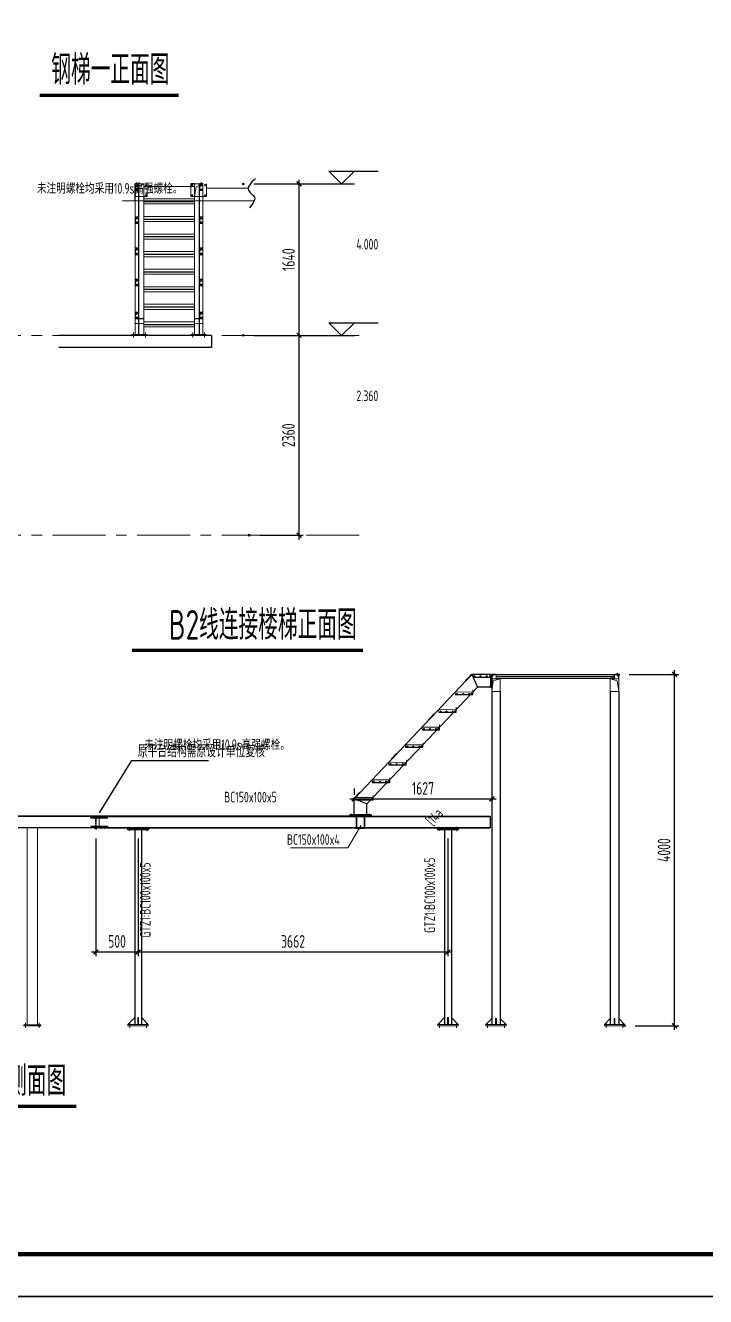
# Model space of a CAD drawing. Extents: x 498328 to 716449, y -893371 to -467753.
# Drawn here: x 546287 to 562363, y -821882 to -791843 of the extents above; entities that cross this region are included whole.
import ezdxf
from ezdxf.enums import TextEntityAlignment as Align

# ---------------------------------------------------------------- set-up
doc = ezdxf.new("R2010")
doc.units = 0
doc.header["$LTSCALE"] = 1000
doc.header["$PDMODE"] = 35
doc.header["$PDSIZE"] = 20
for name, pattern in [('CACHE', [0.375, 0.25, -0.125]), ('CENTER', [2, 1.25, -0.25, 0.25, -0.25]), ('CENTER2', [28.575, 19.05, -3.175, 3.175, -3.175])]:
    doc.linetypes.add(name, pattern=pattern)
doc.layers.get('0').update_dxf_attribs({"linetype": 'CONTINUOUS'})
for name, color, linetype in [('1轮廓实线层', 7, 'CONTINUOUS'), ('AXIS', 251, 'CENTER'), ('DIM', 3, 'CONTINUOUS'), ('HATCH', 252, 'CONTINUOUS'), ('PUB_TEXT', 7, 'CONTINUOUS'), ('PUB_TITLE', 4, 'CONTINUOUS'), ('SD_NAME_TOPC', 7, 'CONTINUOUS'), ('THIN', 7, 'CONTINUOUS'), ('设备基础', 2, 'CONTINUOUS')]:
    doc.layers.add(name, color=color, linetype=linetype)
doc.layers.add('22', color=7, linetype='CONTINUOUS', plot=False)
doc.layers.add('yichutu', color=7, linetype='CONTINUOUS', true_color=0xffffff, plot=False)
doc.layers.add('平立面图文字', color=7, linetype='CONTINUOUS', lineweight=18)
doc.layers.add('详图标注文字', color=7, linetype='CONTINUOUS', lineweight=18)
doc.styles.add('StTextStyle', font='yjkeng.shx', dxfattribs={"width": 0.7, "height": 250, "bigfont": 'yjkchn.shx'})
doc.styles.add('TSSD-REIN', font='tssdeng.shx', dxfattribs={"width": 0.7, "bigfont": 'tssdchn.shx'})
doc.styles.add('TSSD_DIMENSION', font='Tssdeng.shx', dxfattribs={"width": 0.7, "bigfont": 'hztxt.shx'})
doc.styles.add('TSSD_LABEL', font='Tssdeng.shx', dxfattribs={"width": 0.7, "bigfont": 'hztxt.shx'})
doc.styles.add('TSSD_REIN', font='Tssdeng.shx', dxfattribs={"width": 0.7, "bigfont": 'hztxt.shx'})
doc.dimstyles.new('TSSD_50_100', dxfattribs={"dimtxt": 300, "dimasz": 80, "dimexe": 100, "dimexo": 250, "dimgap": 100, "dimtad": 1, "dimdec": 0, "dimlfac": 0.5, "dimzin": 0, "dimdsep": 46, "dimtxsty": 'TSSD_DIMENSION', "dimblk": 'ARCHTICK', "dimcen": 0, "dimdle": 100, "dimclrt": 7, "dimadec": 0, "dimazin": 0, "dimtfac": 1, "dimtdec": 0, "dimtix": 1, "dimtmove": 2, "dimatfit": 3, "dimldrblk": 'ARCHTICK', "dimfxl": 0, "dimtolj": 1, "dimtzin": 0, "dimarcsym": 0})

# ---------------------------------------------------------------- blocks, each defined once
blk = doc.blocks.new('_ARCHTICK')
at = {"color": 0, "const_width": 0.4}
blk.add_lwpolyline([(-0.71, -0.71), (0.71, 0.71)], dxfattribs=at)
blk = doc.blocks.new('*D411')
at = {"layer": '22', "color": 0, "transparency": 16777216}
for p in [(551435, -795588), (552755, -795588), (551435, -799168)]:
    blk.add_point(p, dxfattribs=at)
at = {"layer": 'DIM', "color": 0, "lineweight": -2, "transparency": 16777216}
for p, q in [((551685, -795588), (552855, -795588)), ((552755, -799268), (552755, -795488)), ((551685, -799168), (552855, -799168))]:
    blk.add_line(p, q, dxfattribs=at)
at = {"layer": 'DIM', "color": 0, "lineweight": -2, "transparency": 16777216, "xscale": 80, "yscale": 80, "zscale": 80}
for p, rotation in [((552755, -795588), 90), ((552755, -799168), 270)]:
    blk.add_blockref('_ARCHTICK', p, dxfattribs=dict(at, rotation=rotation))
at = {"layer": 'DIM', "color": 7, "transparency": 16777216, "insert": (552505, -797378), "char_height": 300, "attachment_point": 5, "rotation": 90, "style": 'TSSD_DIMENSION'}
blk.add_mtext('\\A1;1640', dxfattribs=at)
blk = doc.blocks.new('*D412')
at = {"layer": '22', "color": 0, "transparency": 16777216}
for p in [(551435, -799168), (552755, -799168), (551575, -803888)]:
    blk.add_point(p, dxfattribs=at)
at = {"layer": 'DIM', "color": 0, "lineweight": -2, "transparency": 16777216}
for p, q in [((551685, -799168), (552855, -799168)), ((552755, -803988), (552755, -799068)), ((551825, -803888), (552855, -803888))]:
    blk.add_line(p, q, dxfattribs=at)
at = {"layer": 'DIM', "color": 0, "lineweight": -2, "transparency": 16777216, "xscale": 80, "yscale": 80, "zscale": 80}
for p, rotation in [((552755, -799168), 90), ((552755, -803888), 270)]:
    blk.add_blockref('_ARCHTICK', p, dxfattribs=dict(at, rotation=rotation))
at = {"layer": 'DIM', "color": 7, "transparency": 16777216, "insert": (552505, -801528), "char_height": 300, "attachment_point": 5, "rotation": 90, "style": 'TSSD_DIMENSION'}
blk.add_mtext('\\A1;2360', dxfattribs=at)
blk = doc.blocks.new('240底板16mm厚')
at = {"layer": '1轮廓实线层', "lineweight": 9}
for p, q in [((1000128, -470401), (1000198, -470331)), ((1000243, -470331), (1000253, -470331)), ((1000243, -470401), (1000243, -470331)), ((1000253, -470401), (1000253, -470331)), ((1000368, -470401), (1000298, -470331))]:
    blk.add_line(p, q, dxfattribs=at)
at = {"layer": '1轮廓实线层', "linetype": 'CENTER2', "lineweight": 20, "ltscale": 0.01}
for p, q in [((1000148, -470383), (1000148, -470442)), ((1000348, -470383), (1000348, -470442))]:
    blk.add_line(p, q, dxfattribs=at)
at = {"layer": '1轮廓实线层', "lineweight": 20}
blk.add_lwpolyline([(1000128, -470401), (1000368, -470401), (1000368, -470417), (1000128, -470417)], close=True, dxfattribs=at)
blk = doc.blocks.new('*D413')
at = {"layer": '22', "color": 0, "transparency": 16777216}
for p in [(560311, -807182), (561631, -807182), (560451, -815482)]:
    blk.add_point(p, dxfattribs=at)
at = {"layer": 'DIM', "color": 0, "lineweight": -2, "transparency": 16777216}
for p, q in [((561631, -815582), (561631, -807082)), ((560561, -807182), (561731, -807182)), ((560701, -815482), (561731, -815482))]:
    blk.add_line(p, q, dxfattribs=at)
at = {"layer": 'DIM', "color": 0, "lineweight": -2, "transparency": 16777216, "xscale": 80, "yscale": 80, "zscale": 80}
for p, rotation in [((561631, -807182), 90), ((561631, -815482), 270)]:
    blk.add_blockref('_ARCHTICK', p, dxfattribs=dict(at, rotation=rotation))
at = {"layer": 'DIM', "color": 7, "transparency": 16777216, "insert": (561381, -811332), "char_height": 300, "attachment_point": 5, "rotation": 90, "style": 'TSSD_DIMENSION'}
blk.add_mtext('\\A1;4000', dxfattribs=at)
blk = doc.blocks.new('140工字钢')
at = {"layer": '1轮廓实线层', "color": 4, "linetype": 'CACHE', "lineweight": 20, "ltscale": 0.05}
for p, q in [((295776, 414570), (295856, 414570)), ((295792, 414565), (295809, 414565)), ((295813, 414562), (295813, 414439)), ((295818, 414562), (295818, 414439)), ((295823, 414565), (295839, 414565)), ((295776, 414430), (295856, 414430)), ((295792, 414435), (295809, 414435)), ((295823, 414435), (295839, 414435))]:
    blk.add_line(p, q, dxfattribs=at)
for centre, radius, start, end in [((295793, 414598), 32.3, 237.6688, 268.8003), ((295809, 414561), 4.29, 9.2047, 90.5269), ((295823, 414561), 4.29, 89.4731, 170.7953), ((295838, 414598), 32.3, 271.1997, 302.3312), ((295793, 414403), 32.3, 91.1997, 122.3312), ((295809, 414440), 4.29, 269.4731, 350.7953), ((295823, 414440), 4.29, 189.2047, 270.5269), ((295838, 414403), 32.3, 57.6688, 88.8003)]:
    blk.add_arc(centre, radius, start, end, dxfattribs=at)
blk = doc.blocks.new('爬梯护栏固定件')
at = {"layer": '1轮廓实线层', "linetype": 'CENTER2', "lineweight": 20, "ltscale": 0.01}
for p, q in [((234403, 412632), (234394, 412640)), ((234463, 412696), (234455, 412704))]:
    blk.add_line(p, q, dxfattribs=at)
at = {"layer": '设备基础', "color": 0}
for p, q in [((234395, 412632), (234463, 412705)), ((234395, 412632), (234398, 412629)), ((234398, 412629), (234467, 412701)), ((234463, 412705), (234467, 412701))]:
    blk.add_line(p, q, dxfattribs=at)
blk = doc.blocks.new('*D415')
at = {"layer": '22', "color": 0, "transparency": 16777216}
for p in [(554057, -810122), (557311, -810122), (557311, -810122)]:
    blk.add_point(p, dxfattribs=at)
at = {"layer": 'DIM', "color": 0, "lineweight": -2, "transparency": 16777216}
for p, q in [((554057, -809872), (554057, -810022)), ((557311, -809872), (557311, -810022)), ((553957, -810122), (557411, -810122))]:
    blk.add_line(p, q, dxfattribs=at)
at = {"layer": 'DIM', "color": 0, "lineweight": -2, "transparency": 16777216, "xscale": 80, "yscale": 80, "zscale": 80, "rotation": 180}
blk.add_blockref('_ARCHTICK', (554057, -810122), dxfattribs=at)
at = {"layer": 'DIM', "color": 0, "lineweight": -2, "transparency": 16777216, "xscale": 80, "yscale": 80, "zscale": 80}
blk.add_blockref('_ARCHTICK', (557311, -810122), dxfattribs=at)
at = {"layer": 'DIM', "color": 7, "transparency": 16777216, "insert": (555684, -809872), "char_height": 300, "attachment_point": 5, "style": 'TSSD_DIMENSION'}
blk.add_mtext('\\A1;1627', dxfattribs=at)
blk = doc.blocks.new('*D416')
at = {"layer": '22', "color": 0, "transparency": 16777216}
for p in [(547951, -810808), (548951, -810808), (548951, -813739)]:
    blk.add_point(p, dxfattribs=at)
at = {"layer": 'DIM', "color": 0, "lineweight": -2, "transparency": 16777216}
for p, q in [((547951, -811058), (547951, -813839)), ((548951, -811058), (548951, -813839)), ((547851, -813739), (549051, -813739))]:
    blk.add_line(p, q, dxfattribs=at)
at = {"layer": 'DIM', "color": 0, "lineweight": -2, "transparency": 16777216, "xscale": 80, "yscale": 80, "zscale": 80, "rotation": 180}
blk.add_blockref('_ARCHTICK', (547951, -813739), dxfattribs=at)
at = {"layer": 'DIM', "color": 0, "lineweight": -2, "transparency": 16777216, "xscale": 80, "yscale": 80, "zscale": 80}
blk.add_blockref('_ARCHTICK', (548951, -813739), dxfattribs=at)
at = {"layer": 'DIM', "color": 7, "transparency": 16777216, "insert": (548451, -813489), "char_height": 300, "attachment_point": 5, "style": 'TSSD_DIMENSION'}
blk.add_mtext('\\A1;500', dxfattribs=at)
blk = doc.blocks.new('*D417')
at = {"layer": '22', "color": 0, "transparency": 16777216}
for p in [(548951, -810808), (556275, -810808), (556275, -813739)]:
    blk.add_point(p, dxfattribs=at)
at = {"layer": 'DIM', "color": 0, "lineweight": -2, "transparency": 16777216}
for p, q in [((548951, -811058), (548951, -813839)), ((556275, -811058), (556275, -813839)), ((548851, -813739), (556375, -813739))]:
    blk.add_line(p, q, dxfattribs=at)
at = {"layer": 'DIM', "color": 0, "lineweight": -2, "transparency": 16777216, "xscale": 80, "yscale": 80, "zscale": 80, "rotation": 180}
blk.add_blockref('_ARCHTICK', (548951, -813739), dxfattribs=at)
at = {"layer": 'DIM', "color": 0, "lineweight": -2, "transparency": 16777216, "xscale": 80, "yscale": 80, "zscale": 80}
blk.add_blockref('_ARCHTICK', (556275, -813739), dxfattribs=at)
at = {"layer": 'DIM', "color": 7, "transparency": 16777216, "insert": (552613, -813489), "char_height": 300, "attachment_point": 5, "style": 'TSSD_DIMENSION'}
blk.add_mtext('\\A1;3662', dxfattribs=at)
blk = doc.blocks.new('yct-841-594-84100-59400-100-1000.0')
at = {"layer": 'yichutu', "color": 7, "true_color": 0xffffff}
blk.add_lwpolyline([(0, 0), (0, 59400), (84100, 59400), (84100, 0)], close=True, dxfattribs=at)

msp = doc.modelspace()

# ---------------------------------------------------------------- hatches: boundary and pattern name
at = {"layer": '1轮廓实线层', "lineweight": 20, "true_color": 0xadadad}
h = msp.add_hatch(dxfattribs=at)
h.set_pattern_fill('ANGLE', color=253, scale=20)
h.set_pattern_definition([(0, (-1365639.7295, 125411.969), (0, 5.5), [4, -1.5]), (90, (-1365639.7295, 125411.969), (-5.5, 3e-16), [4, -1.5])])
h.paths.add_polyline_path([(557511.3, -807281.7), (557411.3, -807281.7), (557411.3, -807269.7), (557511.3, -807269.7)])
h = msp.add_hatch(dxfattribs=at)
h.set_pattern_fill('ANGLE', color=253, scale=20)
h.set_pattern_definition([(0, (-1365679.7295, 125411.969), (0, 5.5), [4, -1.5]), (90, (-1365679.7295, 125411.969), (-5.5, 3e-16), [4, -1.5])])
h.paths.add_polyline_path([(560111.3, -807281.7), (560211.3, -807281.7), (560211.3, -807269.7), (560111.3, -807269.7)])
at = {"layer": 'HATCH'}
h = msp.add_hatch(dxfattribs=at)
h.set_pattern_fill('METAL', color=256, scale=4, style=0)
h.set_pattern_definition([(45, (334369.012, -510327.871), (-11.3137085, 11.3137085), [])])
h.paths.add_polyline_path([(554307.2, -810521.7), (554107.2, -810521.7), (554107.2, -810821.7), (554307.2, -810821.7)])
h.paths.add_polyline_path([(554117.2, -810531.7), (554297.2, -810531.7), (554297.2, -810811.7), (554117.2, -810811.7)], flags=16)

# ---------------------------------------------------------------- linework, layer by layer
for p, q in [((548041.1, -810449.3), (548804.2, -809213.9)), ((548804.2, -809213.9), (550617.3, -809213.9))]:
    msp.add_line(p, q)
at = {"layer": '1轮廓实线层', "lineweight": 20}
for p, q in [((548881.9, -795587.6), (548881.7, -799147.6)), ((548961.9, -795587.6), (548961.7, -799147.6)), ((548967.9, -795587.6), (548967.7, -799147.6)), ((549081.9, -795647.6), (550281.9, -795647.6)), ((549082.2, -795587.6), (549082.1, -799147.6)), ((549165.9, -795587.6), (549165.9, -795887.6)), ((550197.8, -795587.6), (550197.8, -795887.6)), ((550282.2, -795587.6), (550282.1, -799147.6)), ((550396.2, -795587.5), (550396.1, -799147.6)), ((550402.2, -795587.5), (550402.1, -799147.6)), ((550481.8, -795587.6), (550481.8, -799147.6)), ((550565.9, -795587.6), (550565.9, -795887.6)), ((550565.9, -795687.6), (551551.3, -795687.6)), ((548581.8, -795987.6), (548881.9, -795987.6)), ((549081.9, -795942.6), (550281.9, -795942.6)), ((549165.9, -795887.6), (549082.2, -795887.6)), ((550199.8, -795887.6), (550281.9, -795887.4)), ((550563.9, -795887.6), (550481.8, -795887.6)), ((550481.9, -795987.6), (551696.3, -795987.6)), ((549081.9, -796062.6), (550281.9, -796062.6)), ((549081.9, -796357.6), (550281.9, -796357.6)), ((549081.9, -796477.6), (550281.9, -796477.6)), ((549081.9, -796772.6), (550281.9, -796772.6)), ((549081.9, -796892.6), (550281.9, -796892.6)), ((549081.9, -797187.6), (550281.9, -797187.6)), ((549081.9, -797307.6), (550281.9, -797307.6)), ((549081.9, -797602.6), (550281.9, -797602.6)), ((549081.9, -797722.6), (550281.9, -797722.6)), ((549081.9, -798017.6), (550281.9, -798017.6)), ((549081.9, -798137.6), (550281.9, -798137.6)), ((549081.9, -798432.6), (550281.9, -798432.6)), ((549081.9, -798552.6), (550281.9, -798552.6)), ((549081.9, -798847.6), (550281.9, -798847.6)), ((549081.9, -798967.6), (550281.9, -798967.6)), ((548802.1, -799147.6), (549162.1, -799147.6)), ((548802.1, -799167.6), (548802.1, -799147.6)), ((548802.1, -799167.6), (549162.1, -799167.6)), ((548882.1, -799147.6), (549042.1, -799147.6)), ((549162.1, -799167.6), (549162.1, -799147.6)), ((550202.1, -799147.6), (550562.1, -799147.6)), ((550202.1, -799167.6), (550202.1, -799147.6)), ((550202.1, -799167.6), (550562.1, -799167.6)), ((550562.1, -799167.6), (550562.1, -799147.6)), ((557417.3, -807181.7), (557417.3, -807269.7)), ((560205.3, -807181.7), (560205.3, -807269.7)), ((557511.3, -807581.7), (557311.3, -807581.7)), ((557311.3, -807581.7), (557511.3, -807581.7)), ((548711.3, -815449.7), (549191.3, -815449.7)), ((548711.3, -815481.7), (548711.3, -815449.7)), ((549191.3, -815481.7), (548711.3, -815481.7)), ((549191.3, -815449.7), (549191.3, -815481.7)), ((556034.9, -815449.7), (556514.9, -815449.7)), ((556034.9, -815481.7), (556034.9, -815449.7)), ((556514.9, -815481.7), (556034.9, -815481.7)), ((556514.9, -815449.7), (556514.9, -815481.7))]:
    msp.add_line(p, q, dxfattribs=at)
at = {"layer": '1轮廓实线层', "color": 8, "lineweight": 9}
for p, q in [((548881.8, -795887.6), (548925.5, -795654.2)), ((548881.9, -795709.3), (548898.9, -795642.9)), ((548898.9, -795642.9), (548961.9, -795624.8)), ((548925.5, -795654.2), (549082.2, -795587.6)), ((550282.2, -795887.6), (550325.9, -795654.2)), ((550325.9, -795654.2), (550481.8, -795587.6)), ((550402.2, -795709.3), (550419.3, -795642.9)), ((550419.3, -795642.9), (550482.2, -795624.8)), ((548881.9, -795987.6), (550481.9, -795987.6)), ((548881.9, -796487.4), (548898.9, -796421)), ((548898.9, -796421), (548961.9, -796403)), ((550402.2, -796487.4), (550419.3, -796421)), ((550419.3, -796421), (550482.2, -796403)), ((548881.9, -797223.3), (548898.9, -797156.8)), ((548898.9, -797156.8), (548961.9, -797138.8)), ((550402.2, -797223.3), (550419.3, -797156.8)), ((550419.3, -797156.8), (550482.2, -797138.8)), ((548881.9, -797959.1), (548898.9, -797892.7)), ((548898.9, -797892.7), (548961.9, -797874.7)), ((550402.2, -797959.1), (550419.3, -797892.7)), ((550419.3, -797892.7), (550482.2, -797874.7)), ((548881.9, -798737.2), (548898.9, -798670.8)), ((548898.9, -798670.8), (548961.9, -798652.8)), ((550402.2, -798737.2), (550419.3, -798670.8)), ((550419.3, -798670.8), (550482.2, -798652.8)), ((557311.3, -807281.7), (557333.4, -807203.9)), ((557311.3, -807581.7), (557345.8, -807333.6)), ((557333.4, -807203.9), (557411.3, -807181.7)), ((557345.8, -807333.6), (557511.3, -807281.7)), ((560276.7, -807333.6), (560111.3, -807281.7)), ((560289.1, -807203.9), (560211.3, -807181.7)), ((560311.3, -807581.7), (560276.7, -807333.6)), ((560311.3, -807281.7), (560289.1, -807203.9))]:
    msp.add_line(p, q, dxfattribs=at)
at = {"layer": '1轮廓实线层', "linetype": 'CENTER2', "lineweight": 20, "ltscale": 0.01}
for p, q in [((548921.9, -795547.6), (548921.9, -795607.5)), ((550442.2, -795547.5), (550442.2, -795607.4)), ((548842.1, -799098.4), (548842.1, -799218.2)), ((549122.1, -799098.4), (549122.1, -799218.2)), ((550242.1, -799098.4), (550242.1, -799218.2)), ((550522.1, -799098.4), (550522.1, -799218.2)), ((560271.3, -807141.8), (560271.3, -807201.7)), ((556706.7, -807326.3), (556689.7, -807310.2)), ((556827.6, -807198.6), (556810.6, -807182.5)), ((557326, -807221.7), (557264.5, -807221.7)), ((557326, -807441.7), (557264.5, -807441.7)), ((553997.2, -810536.5), (553997.2, -810475)), ((554417.2, -810536.5), (554417.2, -810475)), ((549161.3, -810777.9), (549161.3, -810882.5)), ((556484.9, -810777.9), (556484.9, -810882.5)), ((548741.3, -810780.6), (548741.3, -810879.9)), ((556064.9, -810780.6), (556064.9, -810879.9)), ((548751.3, -815412.5), (548751.3, -815532.3)), ((549151.3, -815412.5), (549151.3, -815532.3)), ((556074.9, -815412.5), (556074.9, -815532.3)), ((556474.9, -815412.5), (556474.9, -815532.3))]:
    msp.add_line(p, q, dxfattribs=at)
at = {"layer": '1轮廓实线层', "linetype": 'CACHE', "lineweight": 20, "ltscale": 0.1}
for p, q in [((549082.1, -798887.1), (548881.7, -798887.1)), ((550482.1, -798887.1), (550282.1, -798887.1))]:
    msp.add_line(p, q, dxfattribs=at)
at = {"layer": '1轮廓实线层', "linetype": 'CACHE', "lineweight": 20, "ltscale": 0.05}
msp.add_line((557417.3, -807229.7), (560205.3, -807229.7), dxfattribs=at)
at = {"layer": '1轮廓实线层', "color": 4, "lineweight": 20}
for p, q in [((534920, -810521.7), (548031.3, -810521.7)), ((534920, -810527.7), (548031.3, -810527.7)), ((535046.8, -810537.7), (547904.5, -810537.7)), ((548031.3, -810527.7), (548031.3, -810521.7)), ((548031.3, -810527.7), (548031.3, -810807.7)), ((554457.2, -810527.7), (554457.2, -810521.7)), ((534920, -810807.7), (548031.3, -810807.7)), ((535046.8, -810797.7), (547904.5, -810797.7)), ((546331.3, -810807.7), (546331.3, -815461.7)), ((546571.3, -810807.7), (546571.3, -815461.7)), ((546291.3, -815412.5), (546291.3, -815532.3)), ((546571.3, -815461.7), (546331.3, -815461.7)), ((546611.3, -815412.5), (546611.3, -815532.3))]:
    msp.add_line(p, q, dxfattribs=at)
at = {"layer": '1轮廓实线层', "lineweight": 9}
for p, q in [((548711.3, -815449.7), (548871.3, -815289.7)), ((548941.3, -815449.7), (548941.3, -815289.7)), ((548961.3, -815449.7), (548961.3, -815289.7)), ((549191.3, -815449.7), (549031.3, -815289.7)), ((556034.9, -815449.7), (556194.9, -815289.7)), ((556264.9, -815449.7), (556264.9, -815289.7)), ((556284.9, -815449.7), (556284.9, -815289.7)), ((556514.9, -815449.7), (556354.9, -815289.7))]:
    msp.add_line(p, q, dxfattribs=at)
at = {"layer": '1轮廓实线层', "color": 8, "lineweight": 9}
for points in [[(548881.9, -795587.6), (549082.2, -795587.6), (549082.2, -795887.6), (548881.8, -795887.6)], [(550282.2, -795587.6), (550481.8, -795587.6), (550481.8, -795887.6), (550282.2, -795887.6)]]:
    msp.add_lwpolyline(points, close=True, dxfattribs=at)
at = {"layer": '1轮廓实线层', "lineweight": 9, "const_width": 20}
for points in [[(556861.4, -807181.7), (557311.3, -807181.7)], [(556861.4, -807181.7), (556861.4, -807241.7)], [(556448.2, -807596.7), (556861.4, -807596.7)], [(556448.2, -807596.7), (556448.2, -807656.7)], [(556861.4, -807596.7), (556861.4, -807536.7)], [(556055.3, -808011.7), (556468.4, -808011.7)], [(556055.3, -808011.7), (556055.3, -808071.7)], [(556468.4, -808011.7), (556468.4, -807951.7)], [(556075.4, -808426.7), (556075.4, -808366.7)], [(555662.3, -808426.7), (556075.4, -808426.7)], [(555662.3, -808426.7), (555662.3, -808486.7)], [(555269.3, -808841.7), (555682.5, -808841.7)], [(555269.3, -808841.7), (555269.3, -808901.7)], [(555682.5, -808841.7), (555682.5, -808781.7)], [(554876.3, -809256.7), (555289.5, -809256.7)], [(554876.3, -809256.7), (554876.3, -809316.7)], [(555289.5, -809256.7), (555289.5, -809196.7)], [(554483.4, -809671.7), (554896.5, -809671.7)], [(554483.4, -809671.7), (554483.4, -809731.7)], [(554896.5, -809671.7), (554896.5, -809611.7)], [(554090.4, -810086.7), (554503.5, -810086.7)], [(554090.4, -810086.7), (554090.4, -810146.7)], [(554503.5, -810086.7), (554503.5, -810026.7)]]:
    msp.add_lwpolyline(points, dxfattribs=at)
at = {"layer": '1轮廓实线层', "lineweight": 20}
for points in [[(557311.3, -807181.7), (557411.3, -807181.7), (557411.3, -807281.7), (557311.3, -807281.7)], [(557311.3, -807281.7), (557511.3, -807281.7), (557511.3, -807581.7), (557311.3, -807581.7)], [(557511.3, -807281.7), (557411.3, -807281.7), (557411.3, -807269.7), (557511.3, -807269.7)], [(560111.3, -807281.7), (560211.3, -807281.7), (560211.3, -807269.7), (560111.3, -807269.7)], [(560311.3, -807281.7), (560111.3, -807281.7), (560111.3, -807581.7), (560311.3, -807581.7)], [(560311.3, -807181.7), (560211.3, -807181.7), (560211.3, -807281.7), (560311.3, -807281.7)]]:
    msp.add_lwpolyline(points, close=True, dxfattribs=at)
at = {"layer": '1轮廓实线层', "color": 4, "lineweight": 20}
for points in [[(554307.2, -810521.7), (554307.2, -810821.7), (554107.2, -810821.7), (554107.2, -810521.7)], [(554297.2, -810531.7), (554297.2, -810811.7), (554117.2, -810811.7), (554117.2, -810531.7)], [(546651.3, -815461.7), (546251.3, -815461.7), (546251.3, -815481.7), (546651.3, -815481.7)]]:
    msp.add_lwpolyline(points, close=True, dxfattribs=at)
at = {"layer": '1轮廓实线层', "lineweight": 20, "ltscale": 0.1}
for centre in [(549133.9, -795617.6), (550229.8, -795617.6), (550533.9, -795617.5), (549133.9, -795857.6), (550229.8, -795857.6), (550533.9, -795857.6)]:
    msp.add_circle(centre, 12, dxfattribs=at)
at = {"layer": 'AXIS', "lineweight": 20}
for p, q in [((554178.9, -799167.6), (530628.3, -799167.6)), ((554178.9, -803887.6), (530628.3, -803887.6))]:
    msp.add_line(p, q, dxfattribs=at)
at = {"layer": 'PUB_TEXT', "lineweight": 15}
for p, q in [((553910.7, -811278.4), (554226.5, -810738.3)), ((552549.7, -811278.4), (553910.7, -811278.4))]:
    msp.add_line(p, q, dxfattribs=at)
at = {"layer": 'PUB_TITLE'}
msp.add_lwpolyline([(526627.4, -821882.5), (610727.4, -821882.5), (610727.4, -762482.5), (526627.4, -762482.5)], close=True, dxfattribs=at)
at = {"layer": 'PUB_TITLE', "const_width": 100}
msp.add_lwpolyline([(529127.4, -820882.5), (609727.4, -820882.5), (609727.4, -763482.5), (529127.4, -763482.5)], close=True, dxfattribs=at)
at = {"layer": 'SD_NAME_TOPC', "const_width": 80}
for points in [[(546624.8, -793493.9), (549912.8, -793493.9)], [(548803.9, -806611), (554265.6, -806611)], [(542024.5, -817388.1), (547486.3, -817388.1)]]:
    msp.add_lwpolyline(points, dxfattribs=at)
at = {"layer": 'THIN'}
for p, q in [((553761.5, -795587.6), (553461.5, -795287.6)), ((553461.5, -795287.6), (554061.5, -795287.6)), ((553761.5, -795587.6), (554061.5, -795287.6)), ((554061.5, -795287.6), (554626.9, -795287.6)), ((552815.1, -795587.6), (554061.5, -795587.6)), ((553761.5, -795587.6), (553761.5, -795587.6)), ((553761.5, -799167.6), (553461.5, -798867.6)), ((553461.5, -798867.6), (554061.5, -798867.6)), ((553761.5, -799167.6), (554061.5, -798867.6)), ((554061.5, -798867.6), (554626.9, -798867.6)), ((552815.1, -799167.6), (554061.5, -799167.6)), ((553761.5, -799167.6), (553761.5, -799167.6))]:
    msp.add_line(p, q, dxfattribs=at)
at = {"layer": '设备基础', "color": 0}
for p, q in [((548881.9, -795987.6), (548881.8, -795587.6)), ((548881.9, -795577.6), (548961.9, -795577.6)), ((548881.9, -795577.6), (548881.9, -795587.6)), ((548881.9, -795587.6), (548961.9, -795587.6)), ((548881.9, -795587.6), (548961.9, -795587.6)), ((548881.9, -795587.6), (548961.9, -795587.6)), ((548881.9, -795624.8), (548961.9, -795624.8)), ((548881.9, -795709.3), (548961.9, -795709.3)), ((548881.9, -795732.8), (548961.9, -795732.8)), ((548881.9, -795739.6), (548961.9, -795739.6)), ((548961.9, -795577.6), (548961.9, -795587.6)), ((550281.8, -795587.6), (550197.8, -795587.6)), ((550402.2, -795577.6), (550482.2, -795577.6)), ((550402.2, -795577.6), (550402.2, -795587.6)), ((550402.2, -795587.6), (550486.3, -795587.6)), ((550402.2, -795587.6), (550482.2, -795587.6)), ((550402.2, -795587.6), (550482.2, -795587.6)), ((550402.2, -795587.6), (550482.2, -795587.6)), ((550402.2, -795587.6), (550482.2, -795587.6)), ((550402.2, -795624.8), (550482.2, -795624.8)), ((550402.2, -795709.3), (550482.2, -795709.3)), ((550402.2, -795732.8), (550482.2, -795732.8)), ((550402.2, -795739.6), (550482.2, -795739.6)), ((550482.2, -795577.6), (550482.2, -795587.6)), ((549081.9, -796002.6), (550281.9, -796002.6)), ((548881.8, -796365.7), (548961.8, -796365.7)), ((548881.8, -796403), (548961.8, -796403)), ((548881.8, -796487.4), (548961.8, -796487.4)), ((548881.8, -796510.9), (548961.8, -796510.9)), ((548881.8, -796517.7), (548961.8, -796517.7)), ((549081.9, -796417.6), (550281.9, -796417.6)), ((550402.2, -796365.7), (550482.2, -796365.7)), ((550402.2, -796403), (550482.2, -796403)), ((550402.2, -796487.4), (550482.2, -796487.4)), ((550402.2, -796510.9), (550482.2, -796510.9)), ((550402.2, -796517.7), (550482.2, -796517.7)), ((549081.9, -796832.6), (550281.9, -796832.6)), ((548881.8, -797101.6), (548961.8, -797101.6)), ((548881.8, -797138.8), (548961.8, -797138.8)), ((548881.8, -797223.3), (548961.8, -797223.3)), ((548881.8, -797246.8), (548961.8, -797246.8)), ((548881.8, -797253.6), (548961.8, -797253.6)), ((549081.9, -797247.6), (550281.9, -797247.6)), ((550402.1, -797101.6), (550482.1, -797101.6)), ((550402.1, -797138.8), (550482.1, -797138.8)), ((550402.1, -797223.3), (550482.1, -797223.3)), ((550402.1, -797246.8), (550482.1, -797246.8)), ((550402.1, -797253.6), (550482.1, -797253.6)), ((548881.8, -797837.4), (548961.8, -797837.4)), ((549081.9, -797662.6), (550281.9, -797662.6)), ((550402.1, -797837.4), (550482.1, -797837.4)), ((548881.8, -797874.7), (548961.8, -797874.7)), ((548881.8, -797959.1), (548961.8, -797959.1)), ((548881.8, -797982.6), (548961.8, -797982.6)), ((548881.8, -797989.5), (548961.8, -797989.5)), ((549081.9, -798077.6), (550281.9, -798077.6)), ((550402.1, -797874.7), (550482.1, -797874.7)), ((550402.1, -797959.1), (550482.1, -797959.1)), ((550402.1, -797982.6), (550482.1, -797982.6)), ((550402.1, -797989.5), (550482.1, -797989.5)), ((548881.8, -798615.5), (548961.8, -798615.5)), ((548881.8, -798652.8), (548961.8, -798652.8)), ((548881.8, -798737.2), (548961.8, -798737.2)), ((548881.8, -798760.7), (548961.8, -798760.7)), ((549081.9, -798492.6), (550281.9, -798492.6)), ((550402.1, -798615.5), (550482.1, -798615.5)), ((550402.1, -798652.8), (550482.1, -798652.8)), ((550402.1, -798737.2), (550482.1, -798737.2)), ((550402.1, -798760.7), (550482.1, -798760.7)), ((548881.8, -798767.6), (548961.8, -798767.6)), ((548882.1, -798767.6), (549082.1, -798767.6)), ((549081.9, -798907.6), (550281.9, -798907.6)), ((550282.1, -798767.6), (550482.1, -798767.6)), ((550402.1, -798767.6), (550482.1, -798767.6)), ((557311.3, -807171.7), (557391.3, -807171.7)), ((557311.3, -807171.7), (557311.3, -807181.7)), ((557311.3, -807171.7), (557311.3, -807181.7)), ((557391.3, -807171.7), (557391.3, -807181.7)), ((560231.3, -807171.7), (560311.3, -807171.7)), ((560231.3, -807171.7), (560231.3, -807181.7)), ((560311.3, -807171.7), (560311.3, -807181.7)), ((554057.2, -810121.7), (556841.2, -807181.7)), ((556689.9, -807326.9), (556827.5, -807181.7)), ((556689.9, -807326.9), (556697.2, -807333.8)), ((556697.2, -807333.8), (556834.7, -807188.6)), ((556827.5, -807181.7), (556834.7, -807188.6)), ((557279.3, -807181.7), (556841.2, -807181.7)), ((556841.2, -807181.7), (556970.3, -807481.7)), ((557279.3, -807181.7), (557279.3, -807481.7)), ((557279.3, -807181.7), (557311.3, -807181.7)), ((557295.3, -807181.7), (557295.3, -807481.7)), ((557311.3, -807181.7), (557391.3, -807181.7)), ((557311.3, -807181.7), (557311.3, -807481.7)), ((557417.3, -807181.7), (560205.3, -807181.7)), ((557417.3, -807269.7), (557511.3, -807269.7)), ((557417.3, -807269.7), (560205.3, -807269.7)), ((560205.3, -807269.7), (560111.3, -807269.7)), ((560231.3, -807181.7), (560311.3, -807181.7)), ((554357.2, -810241.2), (556970.3, -807481.7)), ((557279.3, -807481.7), (556970.3, -807481.7)), ((557279.3, -807481.7), (557311.3, -807481.7)), ((557311.3, -807581.7), (557311.3, -815449.7)), ((557511.3, -807581.7), (557511.3, -815449.7)), ((560111.3, -807581.7), (560111.3, -815449.7)), ((560311.3, -807581.7), (560311.3, -815449.7)), ((554057.2, -810501.7), (554057.2, -810121.7)), ((554357.2, -810241.2), (554057.2, -810121.7)), ((554357.2, -810501.7), (554357.2, -810241.2)), ((547832.7, -810537.7), (548230.6, -810537.7)), ((547832.7, -810569.7), (547832.7, -810537.7)), ((547832.7, -810569.7), (548230.6, -810569.7)), ((547832.7, -810765.7), (548230.6, -810765.7)), ((547832.7, -810765.7), (547832.7, -810797.7)), ((548031.3, -810521.7), (553957.2, -810521.7)), ((548031.3, -810527.7), (557271.3, -810527.7)), ((548031.3, -810537.7), (557271.3, -810537.7)), ((548230.6, -810569.7), (548230.6, -810537.7)), ((548230.6, -810765.7), (548230.6, -810797.7)), ((554457.2, -810501.7), (553957.2, -810501.7)), ((553957.2, -810501.7), (553957.2, -810521.7)), ((554457.2, -810521.7), (553957.2, -810521.7)), ((554457.2, -810501.7), (554457.2, -810521.7)), ((557271.3, -810527.7), (557271.3, -810807.7)), ((548031.3, -810797.7), (557271.3, -810797.7)), ((548031.3, -810807.7), (557271.3, -810807.7)), ((548701.3, -810807.7), (549201.3, -810807.7)), ((548701.3, -810807.7), (548701.3, -810827.7)), ((548701.3, -810827.7), (549201.3, -810827.7)), ((548701.3, -810847.7), (548701.3, -810827.7)), ((548701.3, -810847.7), (549201.3, -810847.7)), ((548832.7, -810797.7), (549230.6, -810797.7)), ((548871.3, -810847.7), (548871.3, -815449.7)), ((549031.3, -810847.7), (549031.3, -815449.7)), ((549201.3, -810807.7), (549201.3, -810827.7)), ((549201.3, -810847.7), (549201.3, -810827.7)), ((556024.9, -810807.7), (556524.9, -810807.7)), ((556024.9, -810807.7), (556024.9, -810827.7)), ((556024.9, -810827.7), (556524.9, -810827.7)), ((556024.9, -810847.7), (556024.9, -810827.7)), ((556024.9, -810847.7), (556524.9, -810847.7)), ((556194.9, -810847.7), (556194.9, -815449.7)), ((556354.9, -810847.7), (556354.9, -815449.7)), ((556524.9, -810807.7), (556524.9, -810827.7)), ((556524.9, -810847.7), (556524.9, -810827.7)), ((548941.3, -815289.7), (548961.3, -815289.7)), ((556264.9, -815289.7), (556284.9, -815289.7))]:
    msp.add_line(p, q, dxfattribs=at)
at = {"layer": '设备基础', "color": 4}
for p, q in [((550681.3, -799167.6), (547080.2, -799167.6)), ((550681.3, -799173.6), (547080.2, -799173.6)), ((550681.3, -799167.6), (550681.3, -799453.6)), ((550681.3, -799453.6), (547080.2, -799453.6))]:
    msp.add_line(p, q, dxfattribs=at)
at = {"layer": '设备基础', "color": 8}
for p, q in [((556861.4, -807241.7), (557274.6, -807241.7)), ((557274.6, -807241.7), (557274.6, -807181.7)), ((556448.2, -807656.7), (556861.4, -807656.7)), ((556861.4, -807656.7), (556861.4, -807596.7)), ((556055.3, -808071.7), (556468.4, -808071.7)), ((556468.4, -808071.7), (556468.4, -808011.7)), ((555662.3, -808486.7), (556075.4, -808486.7)), ((556075.4, -808486.7), (556075.4, -808426.7)), ((555269.3, -808901.7), (555682.5, -808901.7)), ((555682.5, -808901.7), (555682.5, -808841.7)), ((555289.5, -809316.7), (555289.5, -809256.7)), ((554876.3, -809316.7), (555289.5, -809316.7)), ((554483.4, -809731.7), (554896.5, -809731.7)), ((554896.5, -809731.7), (554896.5, -809671.7)), ((554090.4, -810146.7), (554503.5, -810146.7)), ((554503.5, -810146.7), (554503.5, -810086.7))]:
    msp.add_line(p, q, dxfattribs=at)
at = {"layer": '设备基础', "color": 0}
for centre in [(548921.9, -795599.6), (548921.9, -795720.8), (550442.2, -795599.6), (550442.2, -795720.8), (548921.9, -796377.7), (548921.9, -796498.9), (550442.2, -796377.7), (550442.2, -796498.9), (548921.8, -797113.6), (548921.9, -797113.6), (548921.9, -797234.8), (550442.1, -797113.6), (550442.2, -797113.6), (550442.2, -797234.8), (548921.9, -797849.4), (550442.2, -797849.4), (548921.9, -797970.6), (550442.2, -797970.6), (548921.9, -798627.5), (548921.9, -798748.7), (550442.2, -798627.5), (550442.2, -798748.7)]:
    msp.add_circle(centre, 6, dxfattribs=at)
at = {"layer": '设备基础', "color": 8}
for centre in [(556901.4, -807223.6), (557046.3, -807223.6), (557191.2, -807223.6), (556488.2, -807638.6), (556633.1, -807638.6), (556778, -807638.6), (556095.3, -808053.6), (556240.2, -808053.6), (556385.1, -808053.6), (555702.3, -808468.6), (555847.2, -808468.6), (555992.1, -808468.6), (555309.3, -808883.6), (555454.2, -808883.6), (555599.1, -808883.6), (554916.3, -809298.6), (555061.2, -809298.6), (555206.1, -809298.6), (554523.4, -809713.6), (554668.3, -809713.6), (554813.2, -809713.6), (554130.4, -810128.6), (554275.3, -810128.6), (554420.2, -810128.6)]:
    msp.add_circle(centre, 10, dxfattribs=at)
at = {"layer": '设备基础', "color": 0}
msp.add_spline([(551723.6, -795462.3), (551559, -795739.5), (551699.2, -795903.9), (551580.3, -796150.6)], degree=3, dxfattribs=at)

# ---------------------------------------------------------------- block references
at = {"layer": '1轮廓实线层', "lineweight": 9, "xscale": 2, "yscale": 2, "zscale": 2}
for p in [(-1443085.7, 125352.7), (-1440285.7, 125352.7)]:
    msp.add_blockref('240底板16mm厚', p, dxfattribs=at)
at = {"layer": 'yichutu'}
msp.add_blockref('yct-841-594-84100-59400-100-1000.0', (526627.4, -821882.5), dxfattribs=at)
at = {"layer": '设备基础', "color": 0, "xscale": 2, "yscale": 2, "zscale": 2}
for name, p in [('爬梯护栏固定件', (87020.8, -1633520.5)), ('爬梯护栏固定件', (86140.8, -1634449.8)), ('爬梯护栏固定件', (85260.8, -1635379.1)), ('140工字钢', (-43679.9, -1639668.5))]:
    msp.add_blockref(name, p, dxfattribs=at)

# ---------------------------------------------------------------- texts
at = {"style": 'TSSD_REIN', "width": 0.7}
msp.add_text('原平台结构需原设计单位复核', height=300, dxfattribs=at).set_placement((548944.3, -809141.1))
at = {"layer": 'PUB_TEXT', "lineweight": 15, "width": 0.7}
for s, height, style, p in [('钢梯一正面图', 700, 'TSSD-REIN', (546897.8, -793240.4)), ('B2线连接楼梯正面图', 700, 'TSSD-REIN', (549674.2, -806357.5)), ('BC150x100x4', 250, 'TSSD_REIN', (552469.3, -811206.4)), ('B1线连接楼梯侧面图', 700, 'TSSD-REIN', (542894.9, -817134.6))]:
    msp.add_text(s, height=height, dxfattribs=dict(at, style=style)).set_placement(p)
at = {"layer": 'PUB_TEXT', "lineweight": 15, "style": 'TSSD_REIN', "width": 0.7}
msp.add_text('BC150x100x5', height=250, dxfattribs=at).set_placement((550984.6, -810278.6), align=Align.BOTTOM_LEFT)
at = {"layer": 'THIN', "style": 'TSSD_LABEL', "width": 0.7}
for s, p in [('4.000', (554626.9, -797214.5)), ('2.360', (554626.9, -800794.5))]:
    msp.add_text(s, height=250, dxfattribs=at).set_placement(p, align=Align.BOTTOM_RIGHT)
at = {"layer": '平立面图文字', "color": 7, "style": 'StTextStyle', "width": 0.7}
for s, rotation, p in [('[14a', 48.53437, (555972.3, -810824.6)), ('GTZ1:BC100x100x5', 90, (549319, -813401.9)), ('GTZ1:BC100x100x5', 90, (556043.9, -813288.7))]:
    msp.add_text(s, height=250, rotation=rotation, dxfattribs=at).set_placement(p, align=Align.BOTTOM_LEFT)
at = {"layer": '详图标注文字', "color": 7, "style": 'StTextStyle', "width": 0.7}
for p in [(548279.6, -795893.8), (550817, -809040)]:
    msp.add_text('未注明螺栓均采用10.9s高强螺栓。', height=250, dxfattribs=at).set_placement(p, align=Align.BOTTOM_CENTER)

# ---------------------------------------------------------------- dimensions: what is measured, and where the dimension line sits
at = {"layer": 'DIM'}
for base, p1, p2, text, picture, middle in [((552754.6, -795587.6), (551434.9, -799167.6), (551434.9, -795587.6), '1640', '*D411', (552504.6, -797377.6)), ((561631, -807181.7), (560451.3, -815481.7), (560311.3, -807181.7), '4000', '*D413', (561381, -811331.7))]:
    dim = msp.add_linear_dim(base=base, p1=p1, p2=p2, angle=90, text=text, dimstyle='TSSD_50_100', dxfattribs=at)
    dim.commit()
    dim.dimension.update_dxf_attribs({"geometry": picture, "text_midpoint": middle})
dim = msp.add_linear_dim(base=(552754.6, -799167.6), p1=(551574.9, -803887.6), p2=(551434.9, -799167.6), angle=90, dimstyle='TSSD_50_100', dxfattribs=at)
dim.commit()
dim.dimension.update_dxf_attribs({"geometry": '*D412', "text_midpoint": (552504.6, -801527.6)})
dim = msp.add_linear_dim(base=(557311.3, -810121.7), p1=(554057.2, -810121.7), p2=(557311.3, -810121.7), dimstyle='TSSD_50_100', dxfattribs=at)
dim.commit()
dim.dimension.update_dxf_attribs({"geometry": '*D415', "text_midpoint": (555684.3, -809871.7)})
for p1, p2, picture, middle in [((547951.3, -810807.7), (548951.3, -810807.7), '*D416', (548451.3, -813489.1)), ((548951.3, -810807.7), (556274.9, -810807.7), '*D417', (552613.1, -813489.1))]:
    dim = msp.add_aligned_dim(p1=p1, p2=p2, distance=-2931.3, dimstyle='TSSD_50_100', dxfattribs=at)
    dim.commit()
    dim.dimension.update_dxf_attribs({"geometry": picture, "text_midpoint": middle})

doc.saveas('drawing.dxf')
